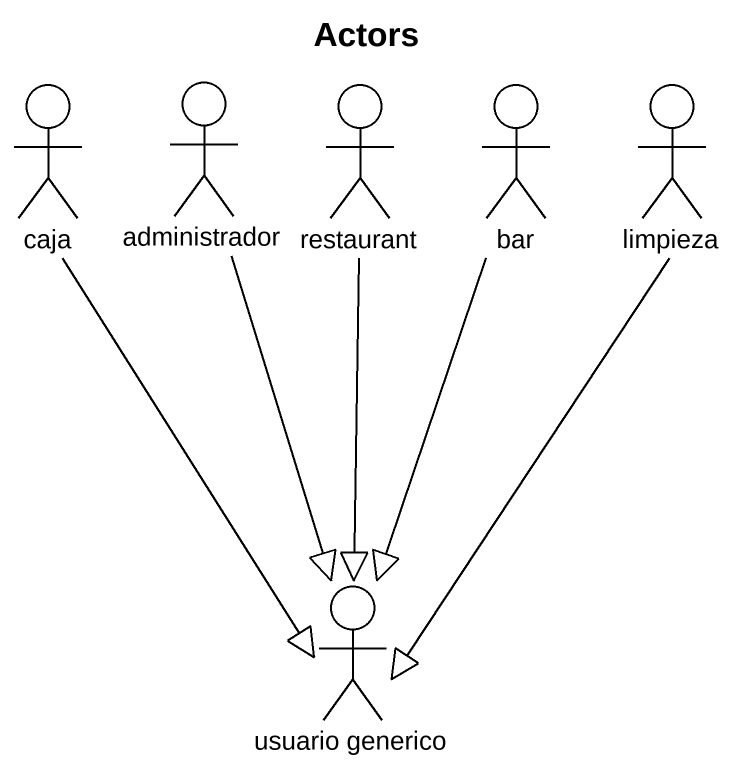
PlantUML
@startuml
title Actors
actor caja
actor administrador
actor restaurant
actor bar
actor limpieza
actor "usuario generico" as usuario_generico
caja --|> usuario_generico
administrador --|> usuario_generico
restaurant --|> usuario_generico
bar --|> usuario_generico
limpieza --|> usuario_generico
@enduml
